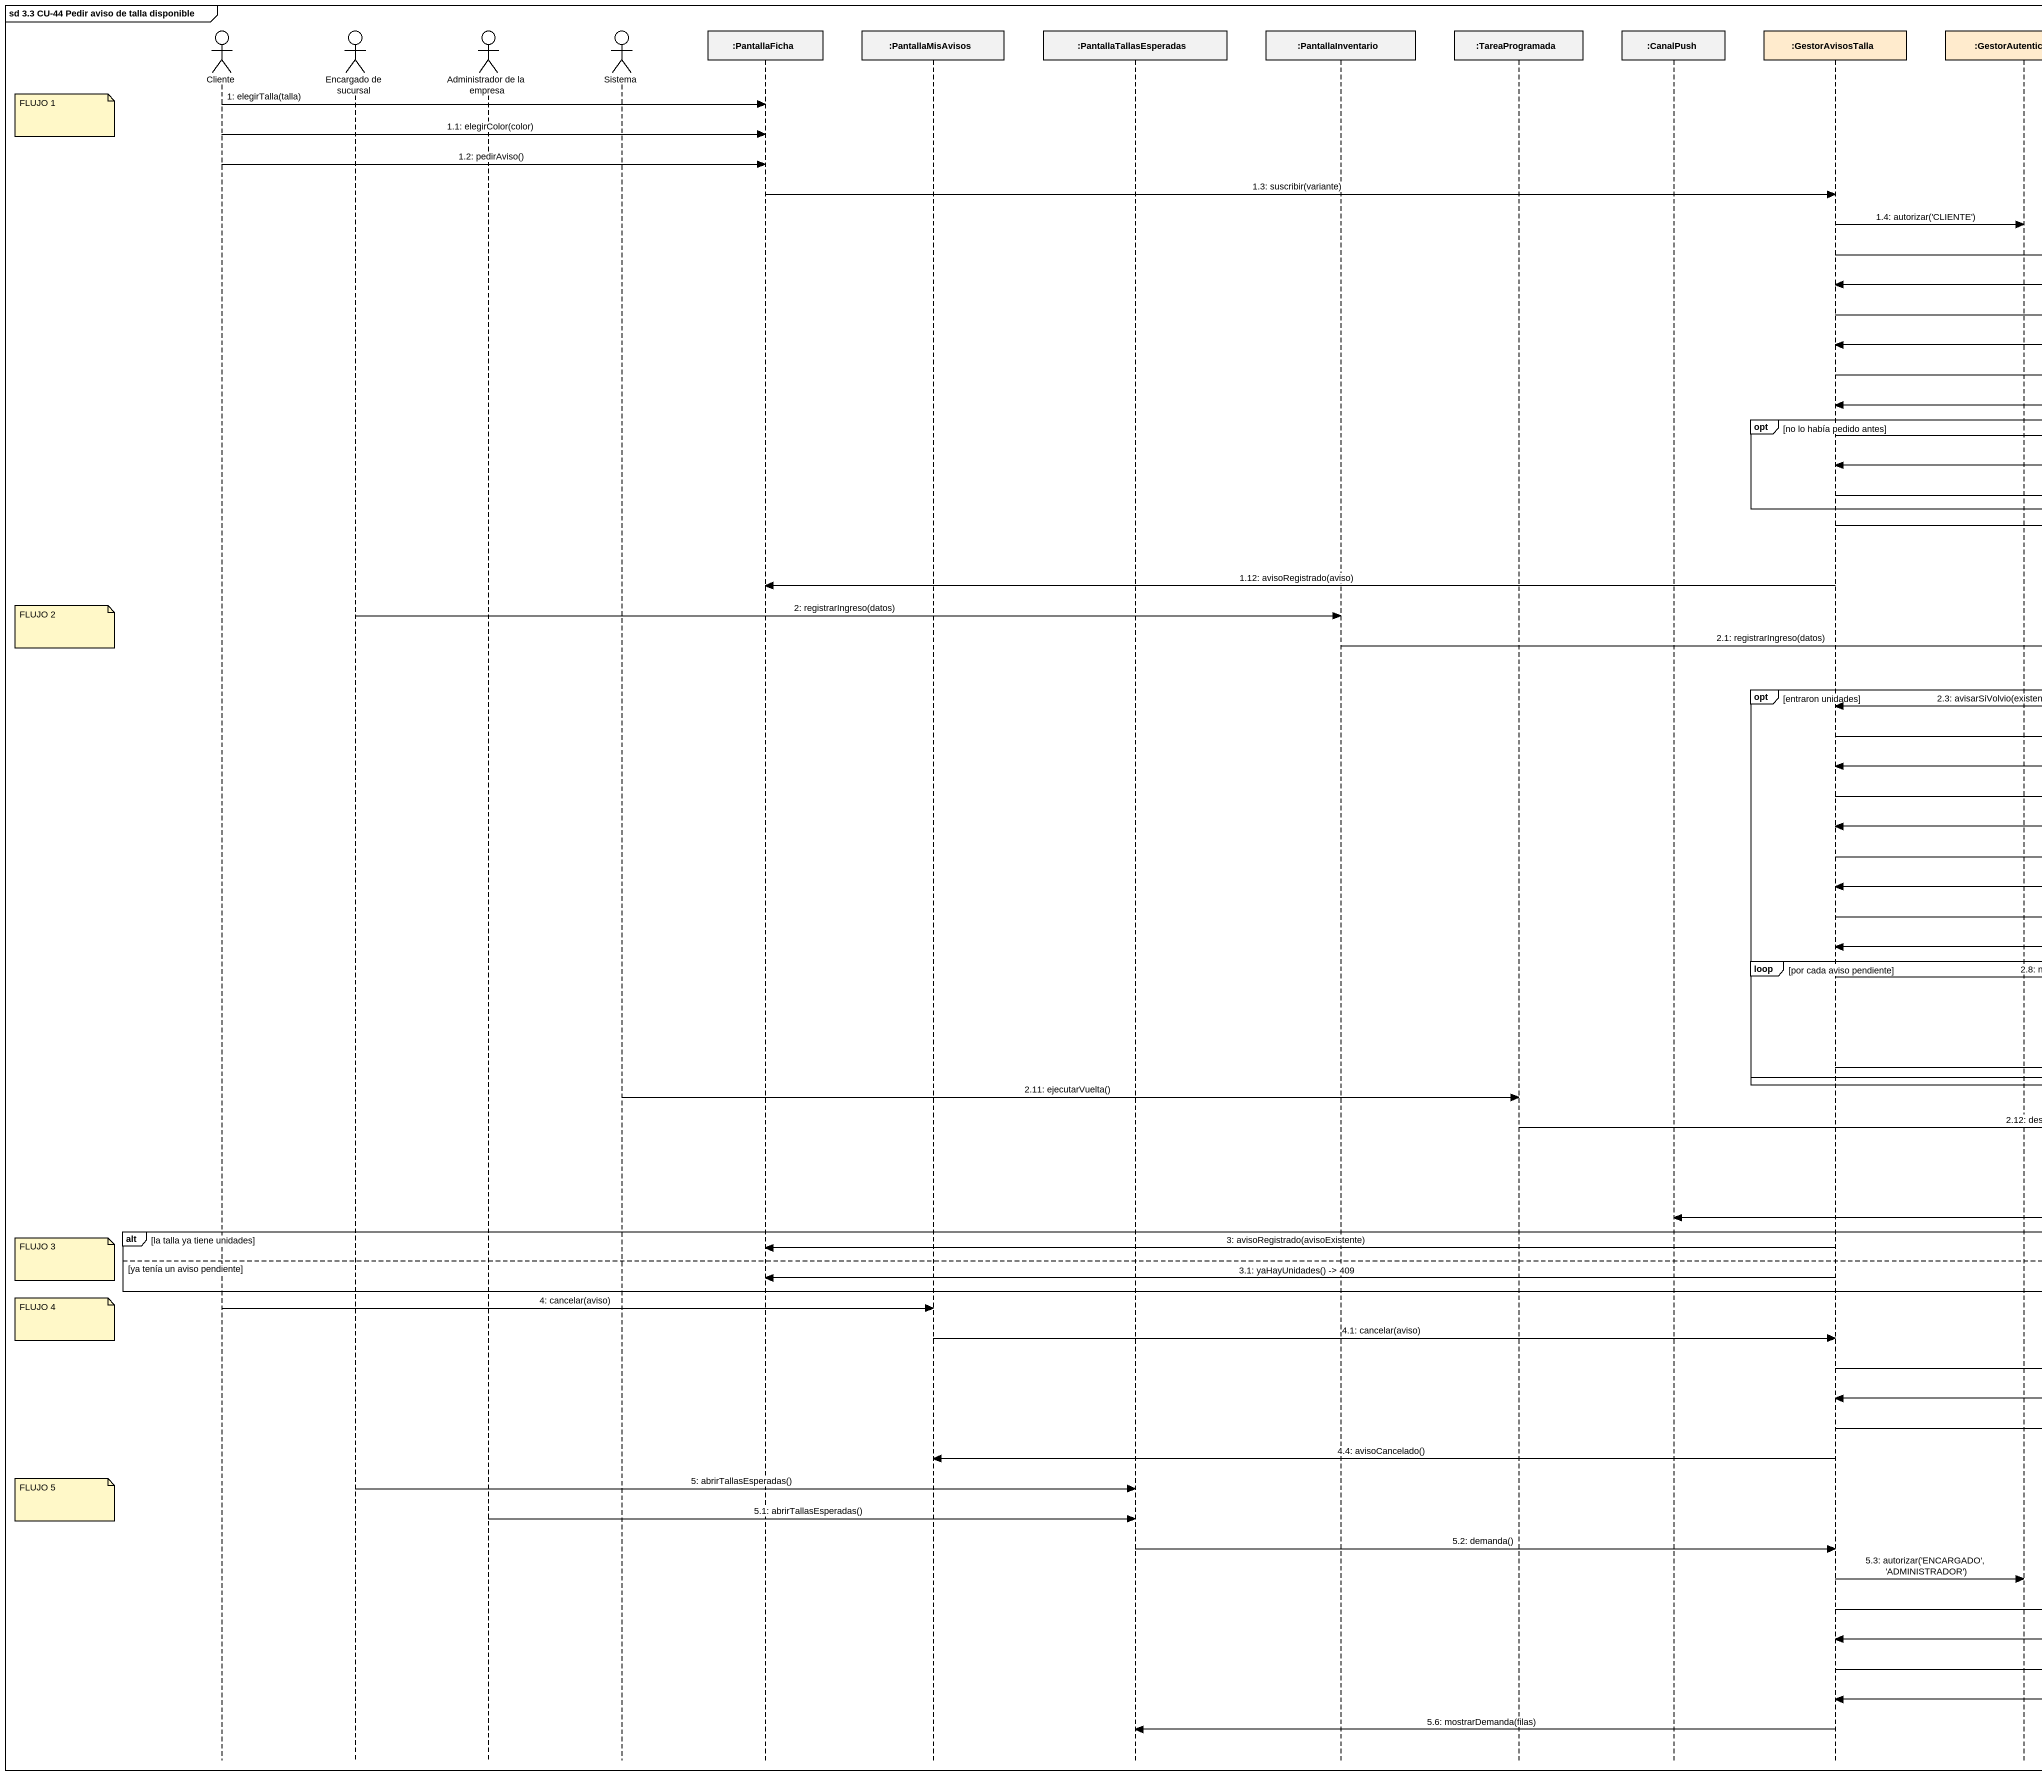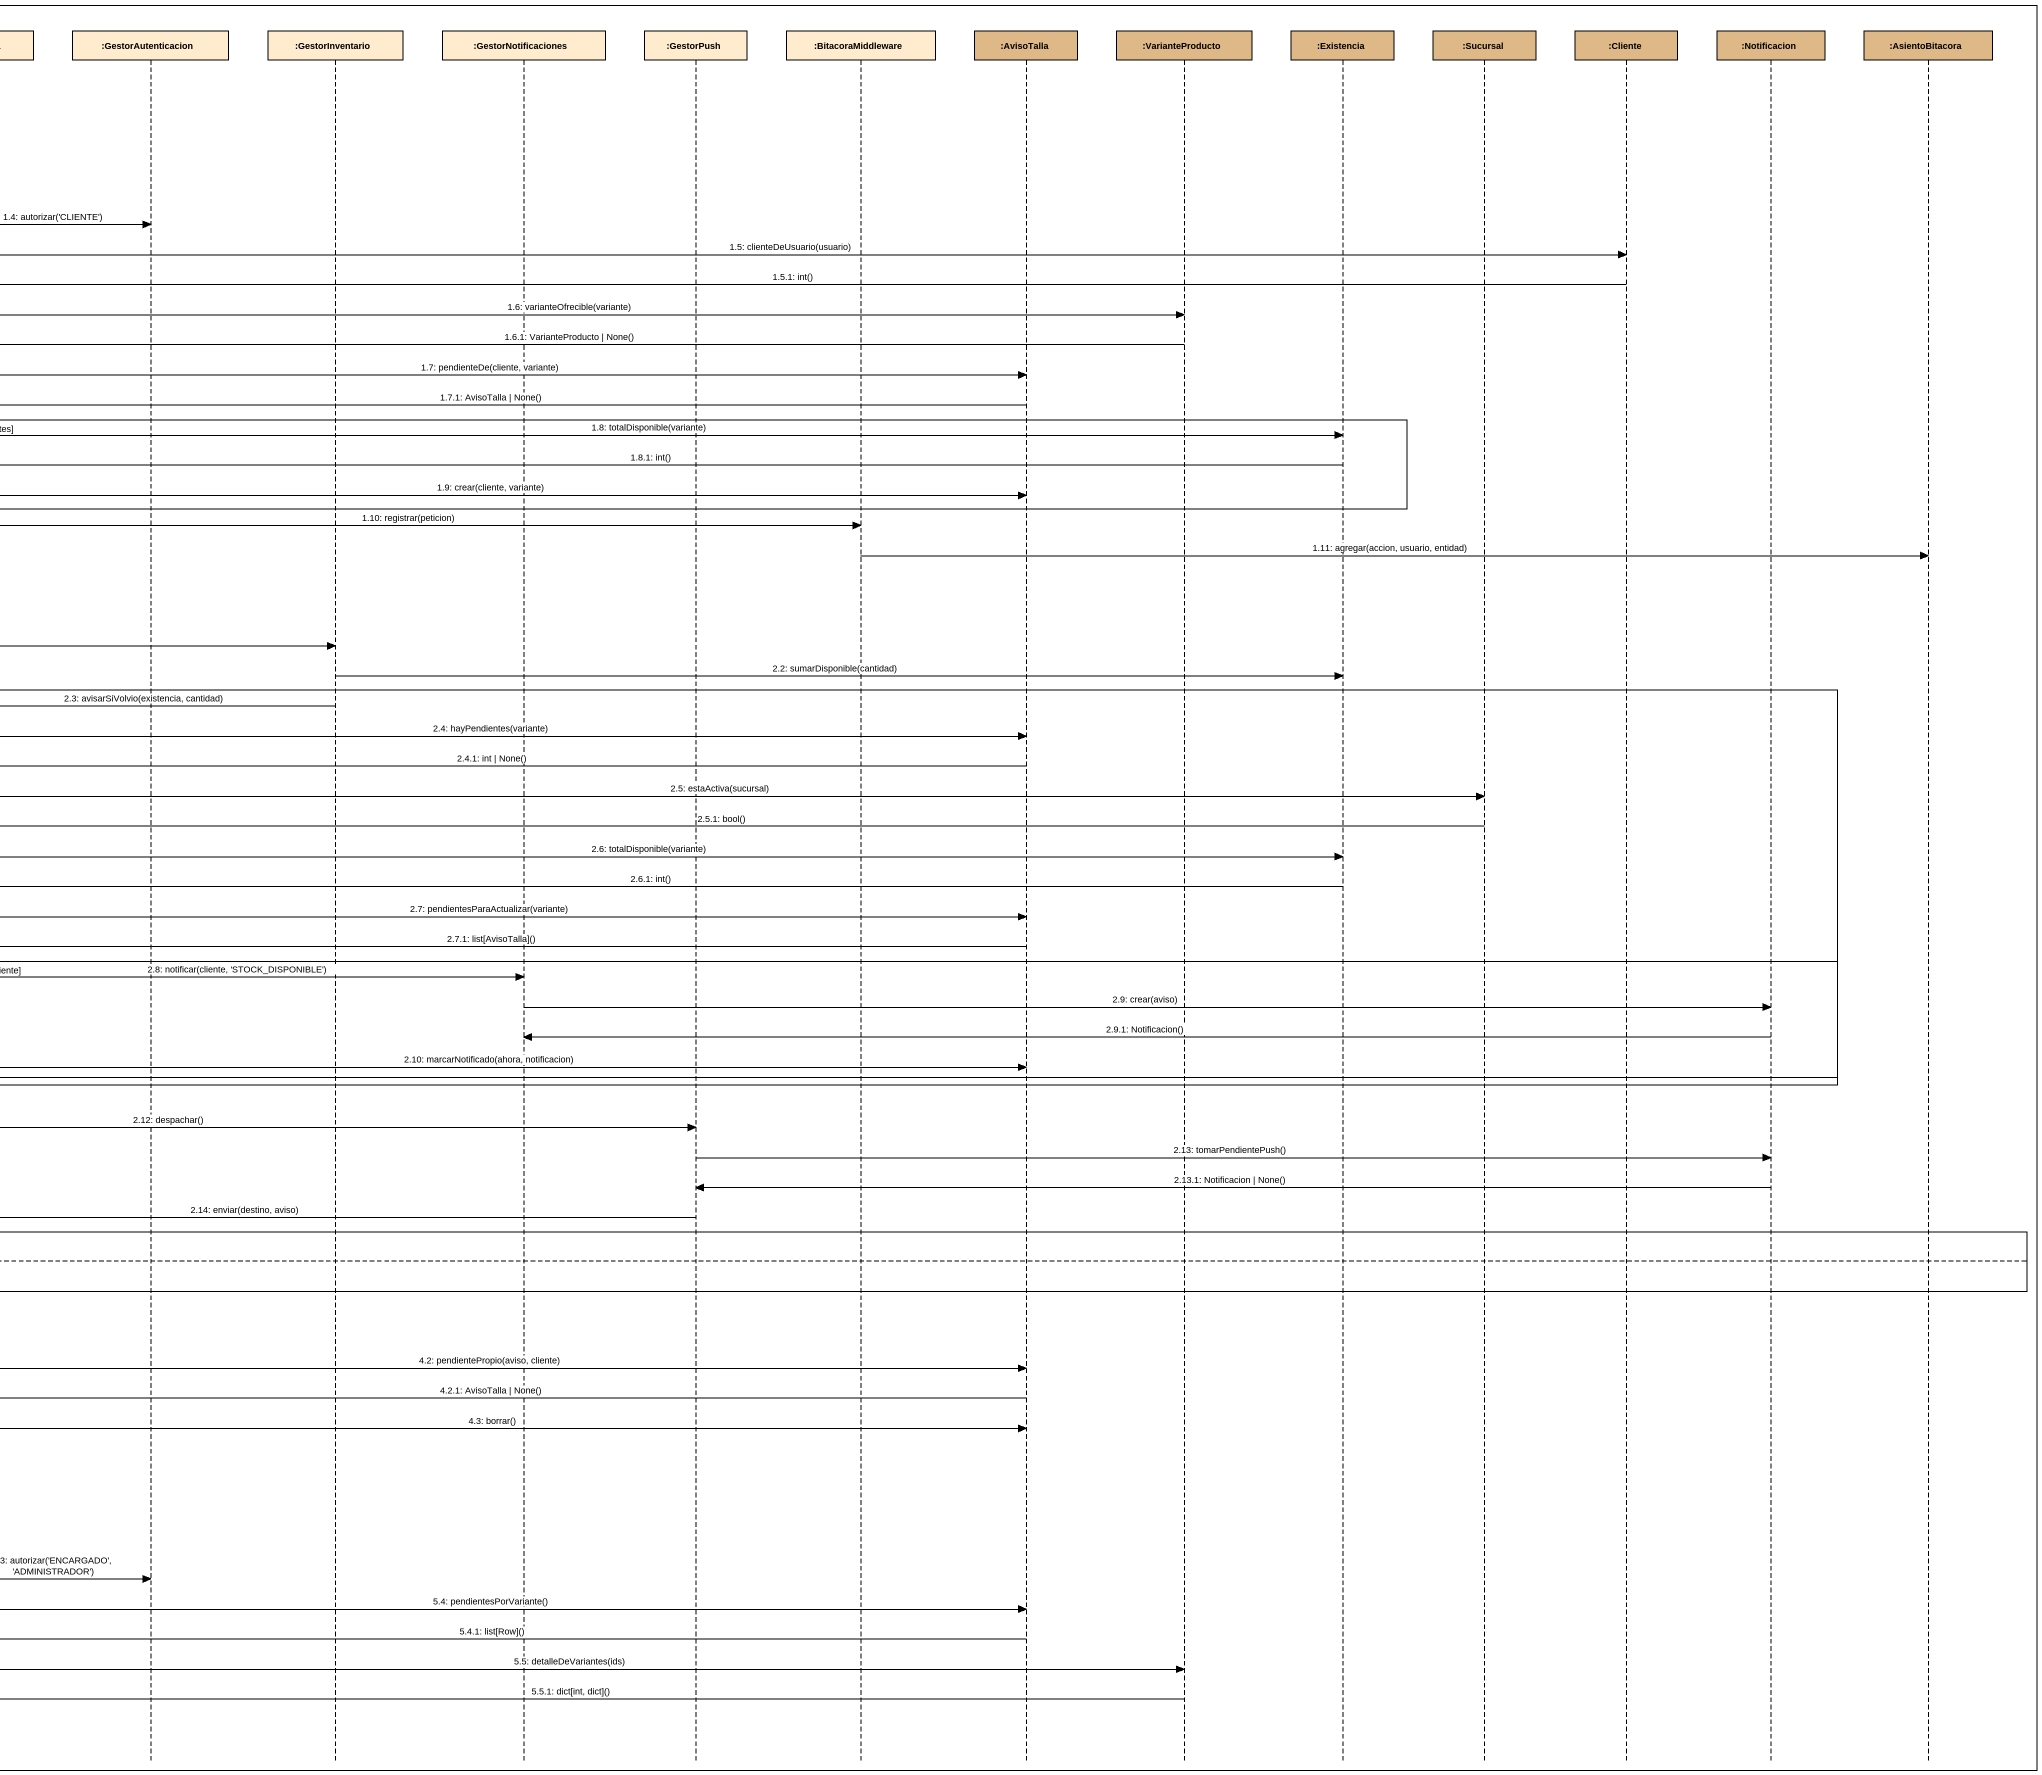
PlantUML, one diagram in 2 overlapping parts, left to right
@startuml
mainframe sd 3.3 CU-44 Pedir aviso de talla disponible
hide footbox
actor Cliente
actor "Encargado de sucursal" as Encargado_de_sucursal
actor "Administrador de la empresa" as Administrador_de_la_empresa
actor Sistema
participant ":PantallaFicha" as PantallaFicha
participant ":PantallaMisAvisos" as PantallaMisAvisos
participant ":PantallaTallasEsperadas" as PantallaTallasEsperadas
participant ":PantallaInventario" as PantallaInventario
participant ":TareaProgramada" as TareaProgramada
participant ":CanalPush" as CanalPush
participant ":GestorAvisosTalla" as GestorAvisosTalla #FFEBCD
participant ":GestorAutenticacion" as GestorAutenticacion #FFEBCD
participant ":GestorInventario" as GestorInventario #FFEBCD
participant ":GestorNotificaciones" as GestorNotificaciones #FFEBCD
participant ":GestorPush" as GestorPush #FFEBCD
participant ":BitacoraMiddleware" as BitacoraMiddleware #FFEBCD
participant ":AvisoTalla" as AvisoTalla #DEB887
participant ":VarianteProducto" as VarianteProducto #DEB887
participant ":Existencia" as Existencia #DEB887
participant ":Sucursal" as Sucursal #DEB887
participant ":Cliente" as Cliente_2 #DEB887
participant ":Notificacion" as Notificacion #DEB887
participant ":AsientoBitacora" as AsientoBitacora #DEB887

Cliente -> PantallaFicha : 1: elegirTalla(talla)
note left of Cliente : FLUJO 1
Cliente -> PantallaFicha : 1.1: elegirColor(color)
Cliente -> PantallaFicha : 1.2: pedirAviso()
PantallaFicha -> GestorAvisosTalla : 1.3: suscribir(variante)
GestorAvisosTalla -> GestorAutenticacion : 1.4: autorizar('CLIENTE')
GestorAvisosTalla -> Cliente_2 : 1.5: clienteDeUsuario(usuario)
Cliente_2 -> GestorAvisosTalla : 1.5.1: int()
GestorAvisosTalla -> VarianteProducto : 1.6: varianteOfrecible(variante)
VarianteProducto -> GestorAvisosTalla : 1.6.1: VarianteProducto | None()
GestorAvisosTalla -> AvisoTalla : 1.7: pendienteDe(cliente, variante)
AvisoTalla -> GestorAvisosTalla : 1.7.1: AvisoTalla | None()
opt no lo había pedido antes
  GestorAvisosTalla -> Existencia : 1.8: totalDisponible(variante)
  Existencia -> GestorAvisosTalla : 1.8.1: int()
  GestorAvisosTalla -> AvisoTalla : 1.9: crear(cliente, variante)
end
GestorAvisosTalla -> BitacoraMiddleware : 1.10: registrar(peticion)
BitacoraMiddleware -> AsientoBitacora : 1.11: agregar(accion, usuario, entidad)
GestorAvisosTalla -> PantallaFicha : 1.12: avisoRegistrado(aviso)
Encargado_de_sucursal -> PantallaInventario : 2: registrarIngreso(datos)
note left of Cliente : FLUJO 2
PantallaInventario -> GestorInventario : 2.1: registrarIngreso(datos)
GestorInventario -> Existencia : 2.2: sumarDisponible(cantidad)
opt entraron unidades
  GestorInventario -> GestorAvisosTalla : 2.3: avisarSiVolvio(existencia, cantidad)
  GestorAvisosTalla -> AvisoTalla : 2.4: hayPendientes(variante)
  AvisoTalla -> GestorAvisosTalla : 2.4.1: int | None()
  GestorAvisosTalla -> Sucursal : 2.5: estaActiva(sucursal)
  Sucursal -> GestorAvisosTalla : 2.5.1: bool()
  GestorAvisosTalla -> Existencia : 2.6: totalDisponible(variante)
  Existencia -> GestorAvisosTalla : 2.6.1: int()
  GestorAvisosTalla -> AvisoTalla : 2.7: pendientesParaActualizar(variante)
  AvisoTalla -> GestorAvisosTalla : 2.7.1: list[AvisoTalla]()
  loop por cada aviso pendiente
    GestorAvisosTalla -> GestorNotificaciones : 2.8: notificar(cliente, 'STOCK_DISPONIBLE')
    GestorNotificaciones -> Notificacion : 2.9: crear(aviso)
    Notificacion -> GestorNotificaciones : 2.9.1: Notificacion()
    GestorAvisosTalla -> AvisoTalla : 2.10: marcarNotificado(ahora, notificacion)
  end
end
Sistema -> TareaProgramada : 2.11: ejecutarVuelta()
TareaProgramada -> GestorPush : 2.12: despachar()
GestorPush -> Notificacion : 2.13: tomarPendientePush()
Notificacion -> GestorPush : 2.13.1: Notificacion | None()
GestorPush -> CanalPush : 2.14: enviar(destino, aviso)
alt la talla ya tiene unidades
  GestorAvisosTalla -> PantallaFicha : 3: avisoRegistrado(avisoExistente)
  note left of Cliente : FLUJO 3
else ya tenía un aviso pendiente
  GestorAvisosTalla -> PantallaFicha : 3.1: yaHayUnidades() -> 409
end
Cliente -> PantallaMisAvisos : 4: cancelar(aviso)
note left of Cliente : FLUJO 4
PantallaMisAvisos -> GestorAvisosTalla : 4.1: cancelar(aviso)
GestorAvisosTalla -> AvisoTalla : 4.2: pendientePropio(aviso, cliente)
AvisoTalla -> GestorAvisosTalla : 4.2.1: AvisoTalla | None()
GestorAvisosTalla -> AvisoTalla : 4.3: borrar()
GestorAvisosTalla -> PantallaMisAvisos : 4.4: avisoCancelado()
Encargado_de_sucursal -> PantallaTallasEsperadas : 5: abrirTallasEsperadas()
note left of Cliente : FLUJO 5
Administrador_de_la_empresa -> PantallaTallasEsperadas : 5.1: abrirTallasEsperadas()
PantallaTallasEsperadas -> GestorAvisosTalla : 5.2: demanda()
GestorAvisosTalla -> GestorAutenticacion : 5.3: autorizar('ENCARGADO', 'ADMINISTRADOR')
GestorAvisosTalla -> AvisoTalla : 5.4: pendientesPorVariante()
AvisoTalla -> GestorAvisosTalla : 5.4.1: list[Row]()
GestorAvisosTalla -> VarianteProducto : 5.5: detalleDeVariantes(ids)
VarianteProducto -> GestorAvisosTalla : 5.5.1: dict[int, dict]()
GestorAvisosTalla -> PantallaTallasEsperadas : 5.6: mostrarDemanda(filas)
@enduml
